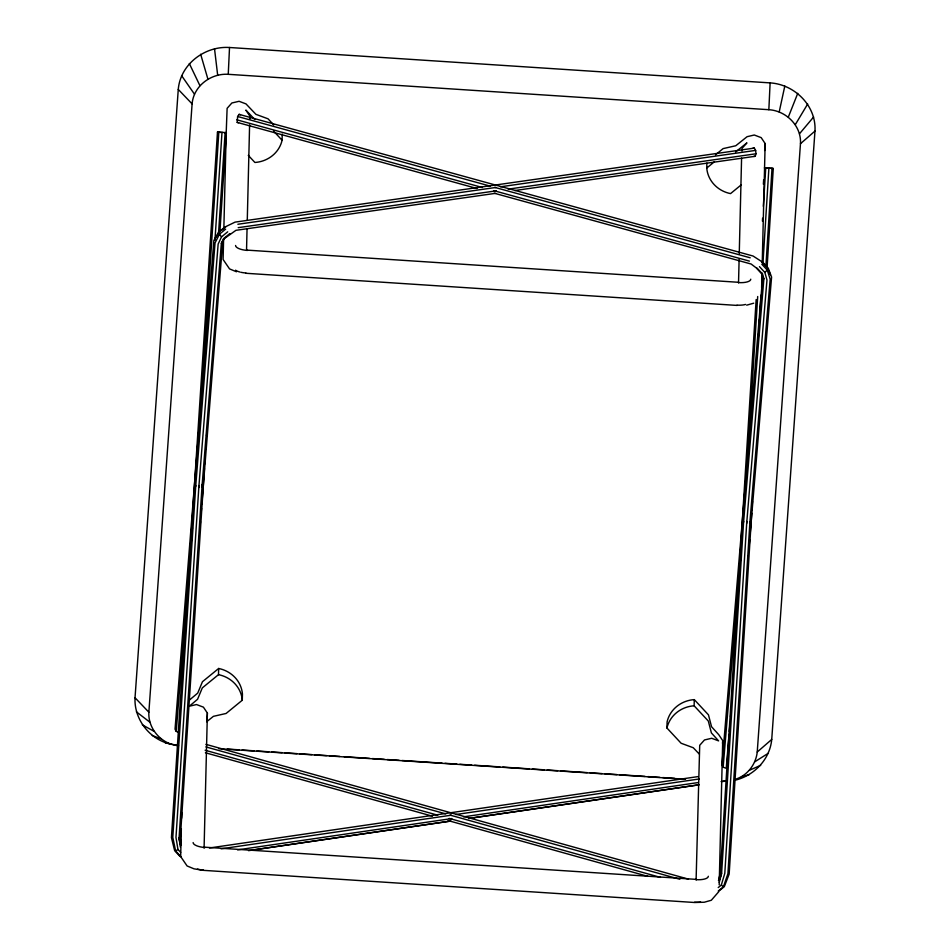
<?xml version="1.0" encoding="UTF-8"?>
<svg xmlns="http://www.w3.org/2000/svg" width="950" height="950" viewBox="0 0 950 950"><rect width="100%" height="100%" fill="white"/><g stroke="black" fill="none" stroke-linecap="round" stroke-linejoin="round"><path stroke-width="1.43" d="M181.343 828.602L180.666 856.556L187.102 865.961L194.026 868.834L203.537 870.354L694.699 902.5L704.259 902.239L711.301 900.268L718.699 891.765M181.592 818.294L181.735 812.416M204.084 848.148L207.385 713.082L203.419 707.156L196.507 704.544L189.299 706.23L197.564 699.283L202.303 687.907L218.5 674.654L218.654 668.479L202.445 681.732L197.719 693.108L189.442 700.055M223.606 238.877L223.096 259.481L229.532 268.886L236.455 271.771M223.856 228.582L226.112 135.886M226.195 132.941L227.121 108.324L231.883 102.98L239.091 101.294L246.002 103.906L255.918 114.344L268.054 118.821L273.731 124.925M246.549 249.612L247.047 229.057M247.273 220.246L249.601 124.818M249.743 118.94L249.814 116.007L245.848 110.081L254.778 119.486M206.637 721.762L213.417 716.336L226.088 713.474L242.286 700.221L242.44 694.046A30.103 28.227 1.4 0 0 218.654 668.479M248.283 155.361L254.909 162.474A30.103 28.227 1.4 0 0 282.091 140.244L282.233 134.069M699.224 754.003L693.274 747.745L681.126 743.256L666.947 728.021L667.102 721.846A30.103 28.227 1.4 0 1 694.284 699.616L708.462 714.851L711.55 726.738L718.758 734.694L722.712 740.62L719.197 884.806M741.332 184.775L730.538 193.61A30.103 28.227 1.4 0 1 706.752 168.043L706.871 163.103M696.101 879.997L699.711 745.299L704.484 739.955L711.693 738.269L718.604 740.881L711.396 732.925L708.308 721.026L694.129 705.791L694.284 699.616M738.53 282.922L739.112 259.433M739.254 253.555L741.582 158.127M761.627 287.731L761.983 273.018M762.244 262.723L765.154 143.545L761.188 137.631L754.276 135.007L747.068 136.705L735.763 145.754L723.104 148.616L715.54 154.791M177.899 745.643C161.476 744.028 147.903 728.84 148.865 712.215L192.102 103.871C193.574 86.058 210.864 73.15 228.249 74.314L229.52 47.5L770.117 82.888C794.711 84.407 816.513 105.842 814.969 131.088L771.732 739.432C769.892 759.228 754.49 775.378 735.478 780.116M735.336 779.261C747.329 775.687 755.915 764.346 757.233 752.032L800.47 143.699C801.562 125.887 786.184 110.77 768.847 109.701L770.117 82.888M718.794 878.976L720.266 873.537L756.153 299.559M763.373 184.181L763.646 179.74M719.269 882.36L721.632 873.264L743.636 521.301M745.121 497.646L745.311 494.689M745.857 485.818L746.237 479.904M746.605 473.979L757.696 296.519M762.411 221.101L762.601 218.144M763.337 206.316L765.748 167.865L773.276 168.482L767.078 267.591M746.807 521.408L724.803 873.323L721.323 885.032L718.224 887.573M758.278 338.058L758.551 333.628M759.014 326.23L759.477 318.844M759.762 314.402L760.962 295.177M761.888 280.392L762.256 274.479M762.898 264.124L768.906 168.019M749.93 521.716L727.926 873.679L723.413 886.813L718.248 891.041M765.926 265.881L772.029 168.269M751.723 513.154L729.161 874.107L724.304 886.647L719.138 890.863M751.913 510.197L752.471 501.327M752.839 495.401L753.207 489.488M219.901 231.788L226.373 132.691L218.833 132.062L217.479 132.097L171.428 837.603L174.658 850.666L180.084 856.496M195.771 485.438L172.793 837.342L175.607 850.962L181.034 856.781M198.764 439.601L199.049 435.171M199.536 427.773L200.011 420.387M200.308 415.946L200.877 407.075M201.079 404.118L218.833 132.062M198.942 485.557L175.976 837.401L177.971 849.466L180.678 852.387M214.961 240.136L222.003 132.216M180.357 847.079L179.087 837.758L202.148 484.381M218.559 233.023L225.126 132.477M181.153 843.79L180.322 838.185L204.452 468.433M204.737 463.992L205.319 455.121M205.711 449.207L205.996 444.766M206.578 435.896L206.862 431.454M170.133 743.969C149.435 739.314 133.926 719.031 135.031 697.751L178.268 89.419C180.357 64.161 204.868 45.849 229.52 47.5M206.886 720.041L207.385 713.082M249.612 118.786L249.814 116.007M741.95 151.014L742.152 148.224L746.914 142.88L735.621 151.941M722.523 743.399L722.712 740.62M764.655 150.504L765.154 143.545M179.336 732.509L176.237 731.417L189.489 564.644M189.715 561.699L190.428 552.841M191.009 545.466L191.484 539.564M192.066 532.178L192.422 527.749M195.7 486.436L215.044 242.927L219.45 234.199L225.649 229.128M198.799 487.552L218.144 244.079L221.516 236.882L227.703 231.812M201.994 486.839L221.338 243.331L223.594 238.652L229.793 233.593M199.061 539.327L199.298 536.37M199.999 527.511L200.474 521.609M200.937 515.707L201.531 508.321M201.875 503.892L222.751 241.122L224.485 238.486L235.956 230.316L495.591 193.325M494.131 193.183L751.141 264.029L756.129 267.817L761.556 273.636L762.696 276.462L721.953 764.976L723.152 767.208L726.251 768.301L729.078 734.374M723.152 767.208L739.516 570.974M740.002 565.072L740.501 559.17M743.577 522.286L763.883 278.849L762.506 273.933L757.079 268.102M729.327 731.417L730.063 722.57M730.55 716.668L731.049 710.766M731.785 701.919L732.034 698.962M746.676 523.414L766.971 280.012L764.869 272.448L759.442 266.618M749.859 522.702L770.165 279.264L767.244 270.049L761.829 264.231M748.078 558.944L748.327 555.987M749.063 547.141L749.681 539.754M750.049 535.325L771.59 277.044L768.253 268.161L762.838 262.331L753.089 256.037L239.139 114.38L237.619 116.494L237.191 122.384L477.078 188.516M779.202 111.934L784.807 86.058M514.651 190.558L755.203 156.287L755.986 153.781L755.63 150.397L754.324 148.105L752.851 148.259M721.489 873.964L719.316 880.175L718.426 880.341M788.334 117.076L797.751 93.337M795.328 124.593L807.678 104.001M221.338 243.331L222.751 241.122M215.282 238.331L218.096 234.116M799.508 133.772L813.604 117.016M764.869 272.448L767.244 270.049M800.47 143.699L814.969 131.088M757.233 752.032L771.732 739.432M221.564 230.328L225.696 226.943M706.752 168.043L714.305 161.856M754.882 761.746L768.396 753.196M175.607 850.962L177.971 849.466M749.431 770.284L760.677 765.32M741.439 776.827L749.336 774.594M746.688 305.164L753.73 303.192M720.266 873.537L721.632 873.264M223.594 238.652L224.485 238.486M209.463 847.982L698.024 776.601M221.053 848.837L451.392 815.183M455.786 814.53L699.342 778.953M237.547 849.87L451.761 818.568M463.493 816.857L698.238 782.551M254.362 849.739L450.965 821.014L248.508 850.654M470.036 818.223L698.915 784.783M468.576 818.508L698.915 784.842M754.324 148.105L235.078 222.122L224.806 227.109L218.619 232.18L213.857 240.54L175.037 729.184L176.237 731.417M237.856 224.259L496.007 187.435M500.401 186.806L755.63 150.397M238.213 227.656L496.375 190.819M508.108 189.145L755.986 153.781M753.73 156.441L755.203 156.287M723.199 781.126L725.931 780.9M721.086 781.589L726.382 781.161M765.748 167.865L764.382 167.901L773.276 168.482M225.007 132.727L226.373 132.691M228.249 74.314L768.847 109.701M247.392 250.147L738.554 282.293M245.979 273.279L737.129 305.425M227.276 749.063L239.127 749.835M242.084 750.037L253.935 750.809M256.904 750.999L268.743 751.783M271.712 751.972L282.079 752.649M285.036 752.851L296.887 753.623M299.844 753.813L311.695 754.585M314.664 754.787L326.503 755.559M329.472 755.749L339.839 756.438M344.28 756.722L369.455 758.373M372.424 758.563L384.275 759.335M387.232 759.537L399.083 760.309M402.04 760.499L442.035 763.123M444.992 763.313L456.843 764.097M459.812 764.287L471.651 765.059M474.62 765.249L499.795 766.899M502.752 767.101L529.411 768.847M532.38 769.037L544.231 769.809M547.188 769.999L557.555 770.688M560.524 770.877L587.183 772.623M590.14 772.813L601.991 773.597M604.948 773.787L616.799 774.559M619.768 774.761L644.943 776.399M647.9 776.601L659.751 777.373M662.72 777.563L674.559 778.347M218.999 748.731L685.544 779.261M204.951 847.21L696.113 879.367M220.804 132.477L217.479 132.097M165.193 742.781L178.541 745.679M239.139 114.38L240.493 114.724M237.191 122.384L238.545 122.728M237.619 116.494L490.343 186.164M494.629 187.34L750.215 257.794M236.811 119.807L482.398 187.506M493.822 190.653L749.408 261.119M205.924 744.349L688.501 879.154M205.912 746.914L445.728 813.889M450.015 815.088L679.844 879.273M205.105 750.227L437.784 815.207M449.207 818.401L660.476 877.396M205.414 752.756L432.464 816.204M448.162 820.586L648.019 876.399M761.556 273.636L762.506 273.933M181.367 845.191L180.405 844.894L178.944 838.458M179.087 837.758L180.322 838.185M152.249 735.514L161.013 738.839M142.322 724.838L154.007 731.31M136.396 711.835L149.827 722.143M721.323 885.032L723.413 886.813M178.268 89.419L192.102 103.871M135.031 697.751L148.865 712.215M761.876 262.046L767.303 267.864M273.576 131.1L282.091 140.244M219.45 234.199L221.516 236.882M181.604 75.644L194.465 94.169M762.696 276.462L763.883 278.849M189.323 63.531L199.904 85.619M767.814 269.004L770.403 274.657M200.664 54.257L207.896 79.076M214.522 48.735L217.669 75.181M666.947 728.021A30.103 28.227 1.4 0 1 694.129 705.791M218.5 674.654A30.103 28.227 1.4 0 1 242.286 700.221M708.32 876.28A12.041 4.168 4.1 0 1 696.207 879.664M205.046 847.519A12.041 4.168 4.1 0 1 193.135 842.555M700.625 902.025A12.041 4.168 4.1 0 1 694.604 902.191M203.442 870.046A12.041 4.168 4.1 0 1 197.458 869.096M745.56 304.451A12.041 4.168 4.1 0 1 737.046 305.128M750.761 279.205A12.041 4.168 4.1 0 1 738.637 282.589M247.487 250.444A12.041 4.168 4.1 0 1 235.576 245.48M245.884 272.971A12.041 4.168 4.1 0 1 240.979 272.294M239.887 272.021A12.041 4.168 4.1 0 1 235.529 270.204"/></g></svg>
